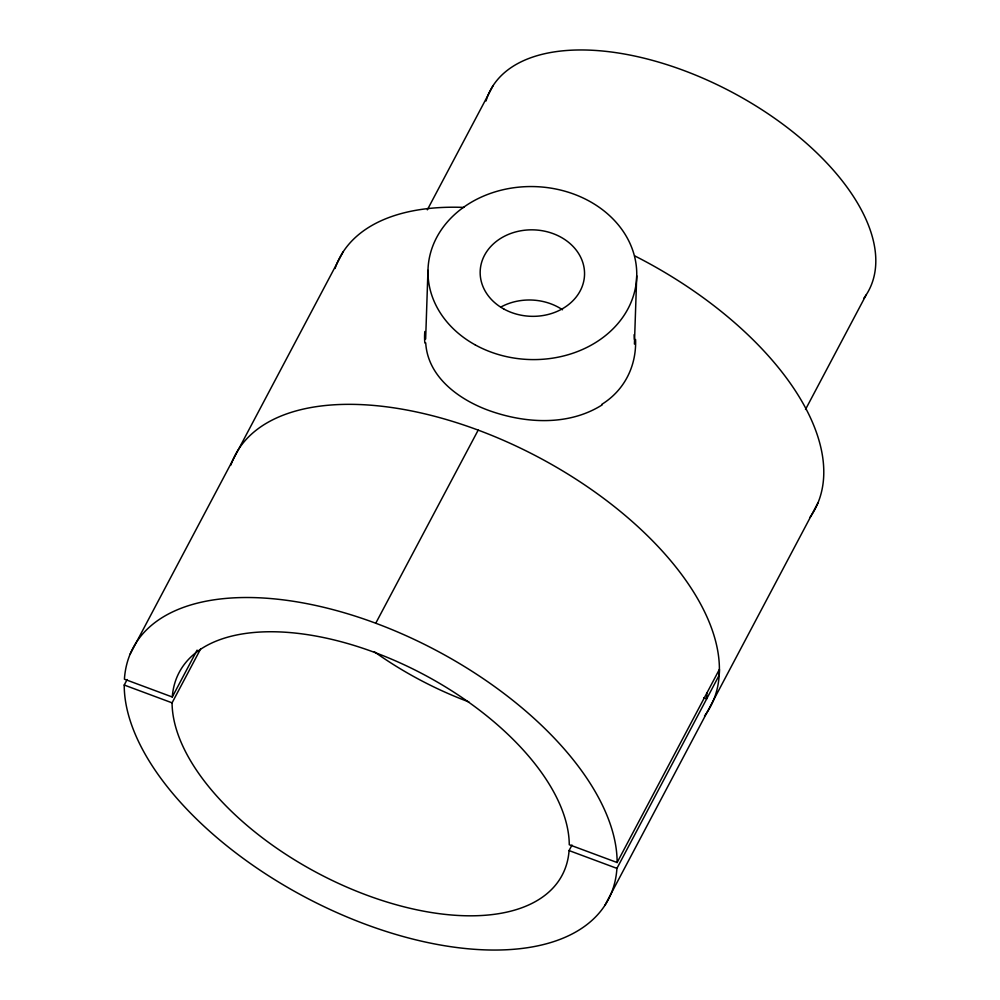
<?xml version="1.0" encoding="UTF-8"?>
<svg xmlns="http://www.w3.org/2000/svg" width="1000" height="1000" viewBox="0 0 1000 1000"><rect width="100%" height="100%" fill="white"/><g stroke="black" fill="none" stroke-linecap="round" stroke-linejoin="round"><path stroke-width="1.5" d="M706.862 692.987L706.688 698.85L703.787 697.763M425.65 339.025L427.962 270.363M634.425 344.075L636.725 275.812M130.25 653.875L343.062 251.95M817.975 502.85L604.875 905.4M478.188 430.112L375.75 623.237A268.875 139.688 27.9 0 0 124.412 679.188L172.275 697A216.663 112.562 27.9 0 1 374.762 652.475A216.663 112.562 27.9 0 1 569.263 844.725L617.125 862.525L719.412 669.35L719.212 675.188L616.925 868.375A268.875 139.688 27.9 0 1 365.6 924.325A268.875 139.688 27.9 0 1 124.225 685.037L127.137 679.525M427.325 209.838L493.075 85.65M172.275 697L197.087 650.138M616.925 868.375L569.075 850.575A216.663 112.562 27.9 0 1 366.587 895.088A216.663 112.562 27.9 0 1 172.075 702.837L200.538 649.087M569.075 850.575L571.987 845.05M805.512 409.462L866.162 294.925M602.263 404.825C568.475 426.287 524.963 423.512 488.625 410.4C459.05 399.562 427.713 377.088 425.712 342.837M124.225 685.037L172.075 702.837M634.125 334.675L634.4 339.387M375.75 623.237A268.875 139.688 27.9 0 1 617.125 862.525M230.837 465.138A268.875 139.688 27.9 0 1 538.337 457.163A268.875 139.688 27.9 0 1 704.525 715.975M634.825 255.938A268.875 139.688 27.9 0 1 809.887 517.5M335.062 268.463A268.875 139.688 27.9 0 1 463.837 207.413M486.025 100.975A214.062 111.213 27.9 0 1 729.788 91.025A214.062 111.213 27.9 0 1 863.662 298.463M468.862 701.912A216.663 112.562 27.9 0 1 374.363 651.775M424.862 343.05A98.637 72.188 -24 0 1 424.825 331.5M635.588 339.525A98.588 82.912 35.6 0 1 601.862 404.312M501.025 306.95A52.213 43.25 1.9 0 1 562.525 309.775M475.312 344.938A104.412 86.5 1.9 0 0 636.6 278.9A104.412 86.5 1.9 0 0 485.138 195.425A104.412 86.5 1.9 0 0 475.312 344.938M503.825 309.012A52.213 43.25 1.9 0 0 584.475 275.988A52.213 43.25 1.9 0 0 508.75 234.262A52.213 43.25 1.9 0 0 503.825 309.012"/></g></svg>
